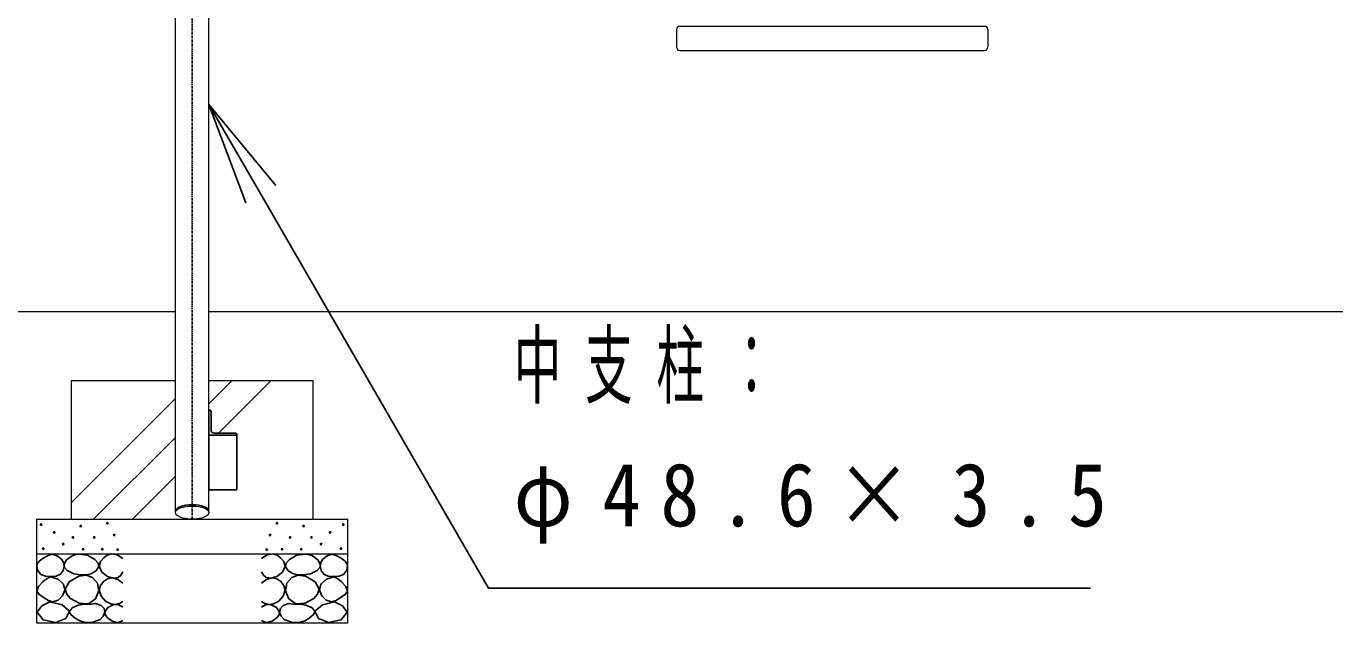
# Model space of a CAD drawing. Units: millimetres, scale not verified. Extents: x -35408 to 50, y -49934 to 13350.
# Drawn here: x -15065 to -13173, y 2450 to 3313 of the extents above; entities that cross this region are included whole.
import ezdxf

# ---------------------------------------------------------------- set-up
doc = ezdxf.new("R2010")
doc.units = ezdxf.units.MM
doc.linetypes.add('USER2', pattern=[6, 3, -1, 1, -1])
doc.layers.add('線', color=2, linetype='Continuous', lineweight=25)
doc.layers.add('補助', color=2, linetype='Continuous', lineweight=25)
doc.styles.add('ＭＳ ゴシック', font='')
doc.styles.get('ＭＳ ゴシック').set_extended_font_data('MS Gothic')

msp = doc.modelspace()

# ---------------------------------------------------------------- linework, layer by layer
at = {"layer": '線', "color": 20, "linetype": 'USER2'}
msp.add_line((-14825, 2600), (-14825, 4899), dxfattribs=at)
at = {"layer": '線', "color": 7, "lineweight": 13}
for p, q in [((-14849.3, 2609.495), (-14849.3, 4732.584)), ((-14800.7, 2609.495), (-14800.7, 4732.584)), ((-14120, 3313.102), (-13680, 3313.102)), ((-14108.8, 3313.102), (-14081.2, 3313.102)), ((-13718.8, 3313.102), (-13691.2, 3313.102)), ((-14125, 3308.102), (-14125, 3283.102)), ((-13675, 3308.102), (-13675, 3283.102)), ((-14120, 3278.102), (-13680, 3278.102)), ((-14849.3, 2900), (-17951, 2900)), ((-11699, 2900), (-14800.7, 2900)), ((-14849.3, 2800), (-15000, 2800)), ((-15000, 2800), (-15000, 2600)), ((-14650, 2800), (-14800.7, 2800)), ((-14650, 2600), (-14650, 2800)), ((-15050, 2600), (-15050, 2450)), ((-15050, 2600), (-14600, 2600)), ((-14600, 2450), (-14600, 2600)), ((-15050, 2550), (-14600, 2550)), ((-15050, 2450), (-14600, 2450))]:
    msp.add_line(p, q, dxfattribs=at)
at = {"layer": '線'}
for p, q in [((-14799.7, 2757.559), (-14800.7, 2757.559)), ((-14800.7, 2757.559), (-14800.7, 2721.401)), ((-14797.7, 2728.901), (-14797.7, 2755.559)), ((-14762.7, 2724.401), (-14793.2, 2724.401)), ((-14800.7, 2642.237), (-14800.7, 2721.401)), ((-14800.7, 2721.401), (-14760.7, 2721.401)), ((-14760.7, 2721.401), (-14760.7, 2722.401)), ((-14760.7, 2642.237), (-14760.7, 2721.401)), ((-14800.7, 2642.237), (-14760.7, 2642.237))]:
    msp.add_line(p, q, dxfattribs=at)
at = {"layer": '線', "color": 7, "lineweight": 13}
for centre, start, end in [((-14120, 3308.102), 90, 180), ((-13680, 3308.102), 0, 90), ((-14120, 3283.102), 180, 270), ((-13680, 3283.102), 270, 0)]:
    msp.add_arc(centre, 5, start, end, dxfattribs=at)
at = {"layer": '線'}
for centre, radius, start, end in [((-14799.7, 2755.559), 2, 0, 90), ((-14793.2, 2728.901), 4.5, 180, 270), ((-14762.7, 2722.401), 2, 0, 90)]:
    msp.add_arc(centre, radius, start, end, dxfattribs=at)
msp.add_ellipse((-14825, 2611.336), major_axis=(24.3, 0), ratio=0.390731, start_param=6.28318531, end_param=9.42477796, dxfattribs=at)
at = {"layer": '線', "color": 7, "lineweight": 13}
msp.add_ellipse((-14825, 2609.495), major_axis=(24.3, 0), ratio=0.390731, dxfattribs=at)
at = {"layer": '補助'}
for p, q in [((-14747.351, 3057.596), (-14800.7, 3200)), ((-14704.049, 3082.596), (-14800.7, 3200)), ((-14800.7, 3200), (-14725.7, 3070.096)), ((-14725.7, 3070.096), (-14396.555, 2500)), ((-14396.555, 2500), (-14346.555, 2500)), ((-14346.555, 2500), (-13526.782, 2500))]:
    msp.add_line(p, q, dxfattribs=at)
at = {"layer": '補助', "lineweight": 13}
for p, q in [((-14800.7, 2766.926), (-14767.626, 2800)), ((-14787.099, 2724.401), (-14711.499, 2800)), ((-15000, 2623.753), (-14849.3, 2774.453)), ((-14967.626, 2600), (-14849.3, 2718.326)), ((-14911.499, 2600), (-14849.3, 2662.199))]:
    msp.add_line(p, q, dxfattribs=at)
at = {"layer": '補助'}
for points in [[(-15027.551, 2549.402), (-15034.014, 2546.862), (-15040.225, 2543.382), (-15046.083, 2539.344), (-15049.731, 2533.877), (-15048.719, 2526.294), (-15043.711, 2519.935), (-15036.845, 2517.345), (-15029.136, 2517.084), (-15021.523, 2517.688), (-15015.194, 2520.252), (-15011.442, 2525.538), (-15010.125, 2531.976), (-15010.973, 2537.181), (-15013.927, 2542.115), (-15020.087, 2546.942)], [(-14988.127, 2549.493), (-14993.032, 2548.876), (-14998.669, 2546.79), (-15006.64, 2541.002), (-15010.292, 2534.086), (-15009.417, 2530.124), (-15005.696, 2525.707), (-14996.205, 2520.934), (-14986.235, 2519.49), (-14978.885, 2519.318), (-14971.369, 2520.842), (-14963.77, 2525.456), (-14960.016, 2531.653), (-14960.986, 2536.306), (-14965.693, 2541.654), (-14976.361, 2547.861)], [(-14661.873, 2549.493), (-14656.968, 2548.876), (-14651.331, 2546.79), (-14643.36, 2541.002), (-14639.708, 2534.086), (-14640.583, 2530.124), (-14644.304, 2525.707), (-14653.795, 2520.934), (-14663.765, 2519.49), (-14671.115, 2519.318), (-14678.631, 2520.842), (-14686.23, 2525.456), (-14689.984, 2531.653), (-14689.014, 2536.306), (-14684.307, 2541.654), (-14673.639, 2547.861)], [(-14622.449, 2549.402), (-14615.986, 2546.862), (-14609.775, 2543.382), (-14603.917, 2539.344), (-14600.269, 2533.877), (-14601.281, 2526.294), (-14606.289, 2519.935), (-14613.155, 2517.345), (-14620.864, 2517.084), (-14628.477, 2517.688), (-14634.806, 2520.252), (-14638.558, 2525.538), (-14639.875, 2531.976), (-14639.027, 2537.181), (-14636.073, 2542.115), (-14629.913, 2546.942)], [(-15030.086, 2516.45), (-15035.415, 2513.657), (-15040.859, 2509.479), (-15047.308, 2502.659), (-15049.731, 2495.855), (-15046.103, 2491.027), (-15039.592, 2486.666), (-15032.954, 2482.379), (-15026.284, 2480.329), (-15018.64, 2482.776), (-15012.343, 2489.201), (-15009.236, 2497.478), (-15010.759, 2505.994), (-15018.917, 2513.245)], [(-15000.831, 2485.163), (-14988.242, 2478.307), (-14974.883, 2477.324), (-14964.599, 2484.778), (-14959.747, 2496.515), (-14962.027, 2507.293), (-14968.936, 2515.436), (-14977.761, 2518.869), (-14988.938, 2517.598), (-15002.692, 2509.543), (-15008.669, 2498.678), (-15006.034, 2491.484)], [(-14649.169, 2485.163), (-14661.758, 2478.307), (-14675.117, 2477.324), (-14685.401, 2484.778), (-14690.253, 2496.515), (-14687.973, 2507.293), (-14681.064, 2515.436), (-14672.239, 2518.869), (-14661.062, 2517.598), (-14647.308, 2509.543), (-14641.331, 2498.678), (-14643.966, 2491.484)], [(-14619.914, 2516.45), (-14614.585, 2513.657), (-14609.141, 2509.479), (-14602.692, 2502.659), (-14600.269, 2495.855), (-14603.897, 2491.027), (-14610.408, 2486.666), (-14617.046, 2482.379), (-14623.716, 2480.329), (-14631.36, 2482.776), (-14637.657, 2489.201), (-14640.764, 2497.478), (-14639.241, 2505.994), (-14631.083, 2513.245)], [(-15030.905, 2480.517), (-15042.225, 2474.498), (-15049.036, 2465.683), (-15040.549, 2454.413), (-15022.114, 2450.299), (-15007.761, 2456.41), (-15002.335, 2466.782), (-15013.117, 2475.89)], [(-14973.802, 2476.373), (-14981.337, 2476.999), (-14989.479, 2475.562), (-14998.406, 2471.504), (-15002.723, 2466.102), (-15000.037, 2461.419), (-14994.074, 2456.912), (-14987.595, 2453.068), (-14980.289, 2450.695), (-14968.44, 2450.928), (-14958.124, 2455.02), (-14953.421, 2459.827), (-14951.367, 2465.561), (-14952.427, 2470.709), (-14956.503, 2475.292), (-14964.901, 2477.832)], [(-14676.198, 2476.373), (-14668.663, 2476.999), (-14660.521, 2475.562), (-14651.594, 2471.504), (-14647.277, 2466.102), (-14649.963, 2461.419), (-14655.926, 2456.912), (-14662.405, 2453.068), (-14669.711, 2450.695), (-14681.56, 2450.928), (-14691.876, 2455.02), (-14696.579, 2459.827), (-14698.633, 2465.561), (-14697.573, 2470.709), (-14693.497, 2475.292), (-14685.099, 2477.832)], [(-14619.095, 2480.517), (-14607.775, 2474.498), (-14600.964, 2465.683), (-14609.451, 2454.413), (-14627.886, 2450.299), (-14642.239, 2456.41), (-14647.665, 2466.782), (-14636.883, 2475.89)]]:
    msp.add_lwpolyline(points, close=True, dxfattribs=at)
for points in [[(-14925, 2543.299), (-14933.427, 2548.154), (-14942.11, 2549.636), (-14947.729, 2547.948), (-14952.883, 2544.249), (-14957.355, 2538.941), (-14959.22, 2532.209), (-14955.552, 2523.439), (-14947.496, 2517), (-14939.197, 2514.621), (-14931.971, 2515.733), (-14927.921, 2519.109), (-14925, 2523.654)], [(-14725, 2543.299), (-14716.573, 2548.154), (-14707.89, 2549.636), (-14702.271, 2547.948), (-14697.117, 2544.249), (-14692.645, 2538.941), (-14690.78, 2532.209), (-14694.448, 2523.439), (-14702.504, 2517), (-14710.803, 2514.621), (-14718.029, 2515.733), (-14722.079, 2519.109), (-14725, 2523.654)], [(-14925.317, 2507.178), (-14932.457, 2512.64), (-14940.526, 2515.099), (-14947.231, 2513.875), (-14953.199, 2510.03), (-14957.592, 2504.249), (-14959.22, 2497.039), (-14956.556, 2488.431), (-14950.348, 2481.513), (-14942.709, 2477.642), (-14935.139, 2476.761), (-14929.985, 2478.2), (-14925.317, 2480.88)], [(-14724.683, 2507.178), (-14717.543, 2512.64), (-14709.474, 2515.099), (-14702.769, 2513.875), (-14696.801, 2510.03), (-14692.408, 2504.249), (-14690.78, 2497.039), (-14693.444, 2488.431), (-14699.652, 2481.513), (-14707.291, 2477.642), (-14714.861, 2476.761), (-14720.015, 2478.2), (-14724.683, 2480.88)], [(-14925, 2472.642), (-14931.018, 2475.96), (-14938.308, 2476.761), (-14947.024, 2472.427), (-14951.298, 2465.671), (-14950.686, 2462.001), (-14947.813, 2457.75), (-14940.651, 2452.278), (-14933.238, 2450.462), (-14928.942, 2451.514), (-14925, 2453.631)], [(-14725, 2472.642), (-14718.982, 2475.96), (-14711.692, 2476.761), (-14702.976, 2472.427), (-14698.702, 2465.671), (-14699.314, 2462.001), (-14702.187, 2457.75), (-14709.349, 2452.278), (-14716.762, 2450.462), (-14721.058, 2451.514), (-14725, 2453.631)]]:
    msp.add_lwpolyline(points, dxfattribs=at)
for centre in [(-15043.394, 2592.177), (-14947.583, 2594.091), (-14702.417, 2594.091), (-14606.606, 2592.177), (-15024.383, 2580.77), (-14997.451, 2573.483), (-14986.044, 2589.959), (-14966.504, 2573.549), (-14937.582, 2577.063), (-14712.418, 2577.063), (-14683.496, 2573.549), (-14663.956, 2589.959), (-14652.549, 2573.483), (-14625.617, 2580.77), (-15040.225, 2557.323), (-15011.392, 2563.977), (-14982.559, 2556.373), (-14954.881, 2556.521), (-14932.717, 2555.98), (-14717.283, 2555.98), (-14695.119, 2556.521), (-14667.441, 2556.373), (-14638.608, 2563.977), (-14609.775, 2557.323)]:
    msp.add_circle(centre, 1, dxfattribs=at)

# ---------------------------------------------------------------- texts
at = {"layer": '補助', "char_height": 91.64, "attachment_point": 1, "style": 'ＭＳ ゴシック'}
for s, insert in [('\\T1.5;\\W0.55;中支柱：', (-14360.305, 2868.75)), ('\\T1.5;\\W0.9;φ48.6×3.5', (-14360.305, 2681.25))]:
    msp.add_mtext(s, dxfattribs=dict(at, insert=insert))

doc.saveas('drawing.dxf')
